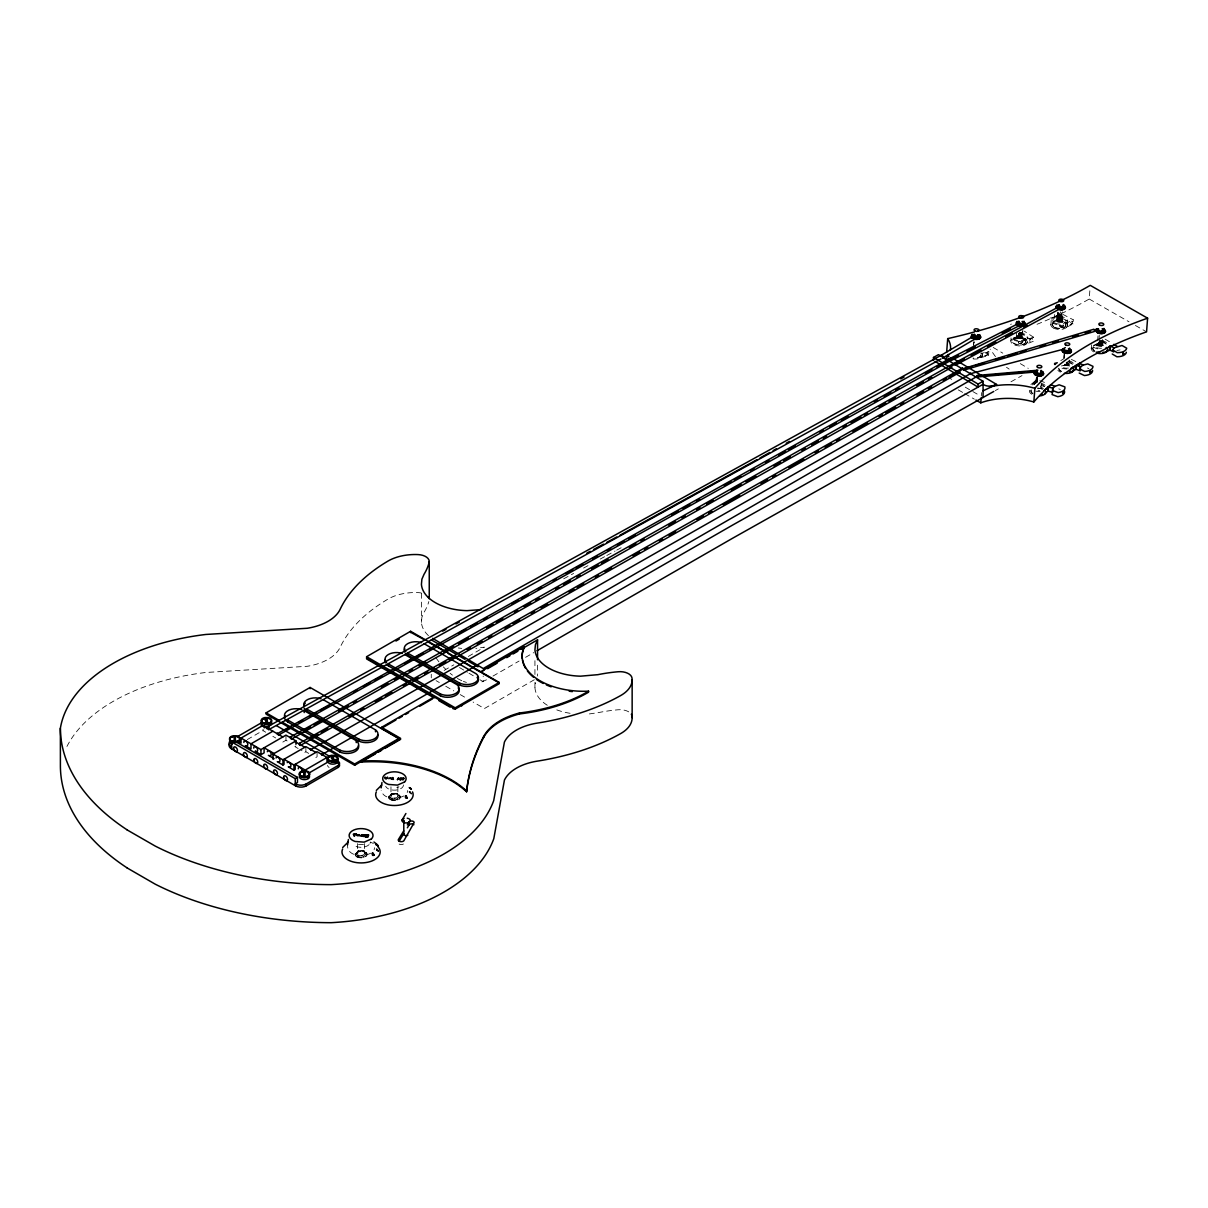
<?xml version="1.0" encoding="UTF-8"?>
<svg xmlns="http://www.w3.org/2000/svg" width="1208" height="1208" viewBox="0 0 1208 1208"><rect width="100%" height="100%" fill="white"/><g stroke="black" fill="none" stroke-linecap="round" stroke-linejoin="round"><path stroke-width="0.75" stroke-dasharray="5 3.75" d="M1033.897 383.555L1034.35 384.567L1034.833 381.517M1035.845 382.03L1035.86 381.652M1061.621 327.262C1063.931 324.499 1059.325 327.594 1062.21 327.247M1050.356 317.991L1054.342 317.296L1057.498 319.365L1057.755 315.228L1061.152 313.476L1073.278 319.788L1073.021 323.94L1065.199 327.987A8.229 4.243 3.6 0 0 1064.701 321.947A8.229 4.243 3.6 0 0 1053.074 321.66L1060.911 317.628L1061.152 313.476L1060.896 317.613M1022.829 330.192L1022.572 334.359L1018.752 335.854L1018.918 333.076L1018.737 335.839L1013.754 337.802A8.229 4.228 3.7 0 1 1025.35 338.844A8.229 4.228 3.7 0 1 1024.399 344.778L1033.217 341.336L1033.489 337.183L1024.354 331.188M1050.9 324.997L1051.187 320.467M1054.524 314.533L1054.342 317.296L1059.341 313.325L1058.087 312.63M1056.381 320.603L1056.638 316.345M1057.513 312.993L1057.332 315.756L1073.021 323.94M1057.498 319.365L1057.755 315.228L1053.346 317.508M1057.861 319.184L1058.132 315.031M1062.421 320.754L1062.693 316.496M1065.456 323.835A8.229 4.243 3.6 0 0 1063.206 317.085A8.229 4.243 3.6 0 0 1051.368 319.38A8.229 4.243 3.6 0 0 1059.748 324.937L1059.854 326.371A1.676 0.861 3.6 0 0 1061.228 327.202L1061.107 327.262A1.676 0.861 3.6 0 0 1063.04 326.809L1063.81 324.469L1073.278 319.788M1067.328 325.405L1067.615 320.875M973.421 346.726L973.708 342.574L977.423 341.532M982.24 353.536A8.229 4.228 3.8 0 1 978.812 358.217L988.567 355.499L988.854 351.347L980.715 353.612M1010.854 340.928L1011.051 337.908M1016.321 336.866L1016.607 332.608M1020.549 343.208C1017.921 344.567 1022.149 341.577 1019.824 343.797A1.676 0.861 3.7 0 1 1018.57 342.755L1018.616 342.196A1.676 0.861 3.7 0 0 1019.794 343.102A1.676 0.861 3.7 0 0 1021.696 342.83L1022.859 341.139L1033.489 337.183M1022.361 337.409A3.035 1.555 3.7 0 0 1018.042 335.658A3.035 1.555 3.7 0 0 1017.619 338.331A3.035 1.555 3.7 0 0 1022.361 337.409L1022.738 331.581M1019.446 343.45L1019.809 343.736A1.676 0.861 3.7 0 0 1021.666 343.389L1022.859 341.139L1018.676 341.336A8.229 4.228 3.7 0 1 1011.911 338.587M1025.728 342.272A6.704 3.443 3.7 0 0 1016.185 338.406A6.704 3.443 3.7 0 0 1015.249 344.325A6.704 3.443 3.7 0 0 1025.728 342.272L1025.743 341.879A6.704 3.443 3.7 0 0 1016.215 338.029A6.704 3.443 3.7 0 0 1015.264 343.948A6.704 3.443 3.7 0 0 1025.743 341.879M1027.253 342.408A8.229 4.228 3.7 0 0 1015.535 337.666A8.229 4.228 3.7 0 0 1014.373 344.929A8.229 4.228 3.7 0 0 1027.253 342.408L1027.54 337.878M1035.784 383.525L1036.268 376.896M1036.041 382.558L1036.509 377.228M1036.781 377.349L1036.419 382.317L1036.645 379.493L1030.046 385.443M1036.555 382.468L1036.902 377.515M1036.932 382.136L1037.294 377.168M1037.068 382.709L1037.415 377.742M1063.886 357.523L1064.127 354.216M1063.931 358.534L1064.293 354.548M1064.263 358.263L1064.61 354.85M1064.339 365.043L1066.151 365.405L1066.392 362.098M1066.151 365.405L1067.026 362.038M1066.785 365.36L1067.585 361.902M1067.343 365.224L1068.038 361.69M1018.57 342.755L1018.676 341.336L1022.829 341.698M1097.604 340.807L1098.057 335.522M1098.601 345.292C1094.856 340.188 1107.872 345.971 1098.601 345.292L1098.842 341.985M1098.963 340.339L1099.325 335.371M1099.189 345.458L1099.567 340.49M1099.839 345.533L1100.201 340.565M1100.473 345.533L1100.835 340.565M1101.077 345.428L1101.439 340.46M1101.575 345.246L1101.832 341.94M1101.968 345.005L1102.587 339.086M1102.225 344.718L1102.662 339.418M981.289 396.028L981.56 392.615M1037.008 324.303A484.967 252.94 4.4 0 0 1089.208 299.025L1089.994 288.772M973.754 344.235L974.025 340.943M1017.68 337.545C1015.747 335.356 1020.805 334.827 1021.802 336.383C1022.421 339.659 1014.478 338.044 1017.951 334.238M1018.163 337.802L1018.435 334.495M1018.737 337.983L1019.144 333.046M1019.371 338.089L1019.779 333.151M1020.005 338.119L1020.413 333.182M1020.624 338.044L1021.168 331.46M1020.971 335.824L1021.243 332.532M1021.168 337.893L1021.575 332.955M1021.455 336.081L1021.726 332.789M1021.59 337.666L1022.21 331.445M1021.893 337.394L1022.406 331.777M1057.166 320.241L1059.522 319.033L1062.089 320.437L1059.733 321.645L1057.272 320.588L1057.846 312.011M1057.272 320.588L1057.951 312.344M1057.544 320.905L1058.223 312.676L1057.815 319.35M1057.951 321.192L1058.646 312.963M1058.314 319.169L1058.857 312.57M1058.48 321.419L1059.174 313.189M1058.888 319.048L1059.446 312.464M1059.084 321.57L1059.778 313.34M1059.522 319.033L1060.08 312.449M1059.733 321.645L1060.549 311.755M1060.171 319.108L1060.715 312.51M1060.367 321.615L1061.319 312.661M1060.956 321.509L1061.636 313.28M1061.303 319.486L1061.847 312.887M1061.439 321.328L1062.134 313.083M1061.817 321.071L1062.662 311.86M1062.043 320.769L1062.783 312.192M1091.232 348.674L1091.564 344.763M1102.859 344.899L1103.221 340.701M1041.009 387.27L1041.387 383.072M1068.869 364.982L1069.246 360.784M428.447 635.635A47.489 27.422 0 0 1 421.426 622.331L421.894 617.258L424.038 612.32A111.166 64.175 0 0 0 428.84 601.569M547.299 705.276A47.489 27.422 0 0 1 534.963 687.88L535.431 682.792M1020.171 343.178L1020.986 343.616L1019.507 343.329M1063.78 325.027C1053.557 327.006 1066.211 321.826 1063.07 326.251A1.676 0.861 3.6 0 1 1061.258 326.643L1060.835 326.96M374.118 849.707L374.586 847.684M407.217 792.539L407.67 790.545M1020.986 343.616L1020.096 343.298M1034.078 383.163L1034.38 382.272M1035.664 382.423L1035.483 383.374M1035.543 382.876L1035.15 383.736M388.87 797.174L391.649 793.384L397.206 793.399L399.969 797.189M388.87 796.163L391.634 798.926L397.175 798.941L399.969 796.178M355.424 854.418L358.263 850.568L363.91 850.583L366.734 854.434M355.424 853.392L358.232 856.23L363.895 856.23L366.734 853.407M1067.796 365.012L1068.129 363.759L1066.181 362.868M1060.805 360.603L1063.644 358.836M444.136 670.425L453.8 664.838M468.281 656.472L484.378 647.156L475.831 648.394M247.278 739.583L262.891 730.568L265.745 732.214M282.823 742.074L285.964 740.262L288.803 741.908M295.93 746.015L294.873 746.62L302 750.727M304.839 752.373L305.896 751.769L308.735 753.414M315.847 757.522L317.07 756.812L317.07 751.708M534.344 679.726L484.408 708.552L473.128 702.044M486.462 679.817L479.38 683.033M492.985 676.072L519.062 661.063M525.586 657.318L533.74 652.622M995.286 390.607L998.337 388.901M1010.96 381.803L1021.998 375.597M563.683 578.813L573.634 573.438M583.585 568.062L588.553 565.374M600.165 559.093L605.133 556.405M606.793 555.514L615.083 551.029M616.744 550.123L621.712 547.435M403.789 795.966C396.783 799.575 383.706 799.56 381.154 790.545M370.63 853.195C363.155 857.469 346.696 856.381 347.572 844.981M1018.737 335.839L1022.557 334.344M1116.887 350.456L1120.088 349.882M589.368 713.928L597.9 712.705A111.166 64.175 0 0 1 618.254 709.76A12.02 6.946 0 0 1 629.791 712.584M1057.589 362.551L1054.977 362.883A1.676 0.891 5 0 0 1054.282 363.759A1.676 0.891 5 0 0 1055.626 364.529M1057.544 363.095L1054.931 363.427A1.676 0.891 5 0 0 1054.237 364.303A1.676 0.891 5 0 0 1055.565 365.073L1055.475 364.378M1056.305 363.865L1055.309 364.393M1058.767 388.901L1060.322 389.444M1039.816 380.671L1047.729 383.6M1041.024 385.352L1044.18 386.53M1087.411 368.002L1088.831 368.636M1071.36 359.41L1076.222 361.721M1069.367 362.717L1072.613 364.272M1072.024 321.328L1072.115 321.373A1.842 1.027 -62.5 0 1 1071.39 324.303A1.842 1.027 -62.5 0 1 1069.986 323.155A1.842 1.027 -62.5 0 1 1072.115 321.373M1089.208 299.025L1129.027 321.811M1135.399 325.465L1146.558 331.853M947.419 376.881L953.897 380.626M965.252 387.179L979.839 395.605M958.291 389.882L963.108 392.66M964.724 393.597L974.343 399.153M436.103 680.663L439.319 682.52M445.752 686.25L453.815 690.9M460.248 694.615L466.696 698.33M272.857 736.321L275.711 737.967M1105.109 339.146L1110.922 342.604M1106.196 344.099L1101.832 341.502L1093.663 345.352A8.229 4.364 5 0 1 1105.29 346.077M993.233 347.451L1002.791 353.159M1020.307 363.623L1028.265 368.38M459.493 667.541L467.39 672.252M468.976 673.203L478.459 678.866M480.044 679.802L483.2 681.689L483.2 676.057M1019.431 332.306L1033.217 341.336M1006.475 367.277L1009.163 369.119M984.792 352.253L988.567 355.499M443.306 666.891L445.556 669.096M995.483 356.617L990.122 349.203M435.892 657.801L438.972 661.909M537.56 665.185L537.56 676.057M534.933 660.716L534.933 675.197M534.933 682.444L534.933 687.88M431.271 674.26L431.271 677.884M421.411 593.355L421.411 622.331M397.855 786.816L397.855 796.163A3.443 1.993 0 0 1 392.691 797.884A3.443 1.993 0 0 1 392.691 794.441A3.443 1.993 0 0 1 397.855 796.163M397.206 793.399L397.206 794.411M397.175 798.941L397.175 799.953M391.649 793.384L391.649 794.396M391.634 798.926L391.634 799.938M390.969 786.816L390.969 796.163M364.589 843.592L364.589 853.407A3.503 2.023 0 0 1 359.32 855.158A3.503 2.023 0 0 1 359.32 851.64A3.503 2.023 0 0 1 364.589 853.407M363.91 850.583L363.91 851.61M363.895 856.23L363.895 857.257M358.263 850.568L358.263 851.595M358.232 856.23L358.232 857.257M357.568 843.592L357.568 853.407M305.896 746.65L305.896 751.769M285.964 735.144L285.964 740.262M461.743 648.364A47.489 27.422 0 0 1 458.285 647.986M421.335 593.022A12.02 6.946 0 0 0 418.149 592.63A38.097 22.001 0 0 0 387.949 599.123A191.211 110.396 0 0 0 340.158 647.307A46.886 27.074 0 0 1 307.255 666.288L205.904 672.479A183.465 105.927 0 0 0 65.745 748.93M570.101 713.294A47.489 27.422 0 0 1 555.665 709.458M403.427 844.015A3.005 1.736 0 0 1 399.153 844.075M263.857 730.07A5.089 2.945 0 0 1 262.8 729.602M329.12 767.442A5.089 2.945 0 0 1 327.625 765.359M1100.669 341.109A1.842 1.057 -59.2 0 1 1099.371 342.106A3.035 1.601 5 0 0 1102.602 341.653A3.035 1.601 5 0 0 1102.813 339.871M1094.75 351.045A6.704 3.549 5 0 1 1094.75 346.001A6.704 3.549 5 0 1 1104.203 346.59M1093.633 351.921A8.229 4.364 5 0 1 1092.923 346.122A8.229 4.364 5 0 1 1103.553 345.654M1094.72 351.422A6.704 3.549 5 0 1 1094.72 346.379A6.704 3.549 5 0 1 1104.172 346.968M1097.71 348.81A8.229 4.364 5 0 1 1091.896 345.352M1101.953 340.626A8.229 4.364 5 0 1 1107.766 344.084M1101.56 348.266A6.704 3.549 5 0 1 1093.376 345.231M1101.56 341.381A6.704 3.549 5 0 1 1106.286 346.047M1020.02 332.94A8.229 4.228 3.7 0 1 1027.178 336.202A8.229 4.228 3.7 0 1 1024.671 340.626M1019.884 333.725A6.704 3.443 3.7 0 1 1024.852 339.357A6.704 3.443 3.7 0 1 1013.285 338.316M1022.361 332.336A3.035 1.555 3.7 0 1 1021.575 334.163A3.035 1.555 3.7 0 1 1017.891 334.087M1010.567 324.454A10.51 5.406 3.7 0 1 1011.428 324.061M981.092 354.608A6.704 3.443 3.8 0 1 974.675 357.885M981.319 352.887A8.229 4.228 3.8 0 1 981.107 357.568A8.229 4.228 3.8 0 1 972.576 358.851M981.062 354.986A6.704 3.443 3.8 0 1 972.908 358.096M1061.258 326.643A1.676 0.861 3.6 0 1 1059.884 325.813M1064.49 364.272A8.229 4.364 5 0 1 1070.56 365.541M1060.428 372.185A8.229 4.364 5 0 1 1057.861 370.222M1064.459 364.65A8.229 4.364 5 0 1 1068.672 365.224M1061.409 371.218A6.704 3.549 5 0 1 1058.872 368.697M1064.686 365.088A6.704 3.549 5 0 1 1069.624 366.13M1061.364 371.596A6.704 3.549 5 0 1 1058.857 368.138M1061.439 365.964A6.704 3.549 5 0 1 1069.578 366.507M1066.286 363.004A3.035 1.601 5 0 1 1068.476 365.556A3.035 1.601 5 0 1 1063.463 365.39M1066.89 368.984A8.229 4.364 5 0 1 1059.325 366.794M1069.065 360.754A8.229 4.364 5 0 1 1073.489 363.412M1068.385 368.032A6.704 3.549 5 0 1 1061.772 367.126M1068.476 361.464A6.704 3.549 5 0 1 1072.07 363.623M1069.05 359.954A3.035 1.601 5 0 1 1069.035 361.177M1032.885 393.385A6.704 3.533 5.1 0 1 1031.164 389.852M1040.964 388.327A6.704 3.533 5.1 0 1 1042.338 388.976M1032.855 393.763A6.704 3.533 5.1 0 1 1031.119 390.229M1037.581 388.01A6.704 3.533 5.1 0 1 1042.308 389.354M1031.783 394.261A8.229 4.349 5.1 0 1 1029.654 389.912M1040.118 391.422A8.229 4.349 5.1 0 1 1035.86 391.15M1030.877 384.446A8.229 4.349 5.1 0 1 1035.86 382.725M1042.096 383.57A8.229 4.349 5.1 0 1 1045.101 385.352M1040.601 386.439A3.035 1.601 5.1 0 1 1040.39 388.206A3.035 1.601 5.1 0 1 1037.204 388.583M1041.719 387.662A8.229 4.349 5.1 0 1 1043.425 388.463M1039.71 390.622A6.704 3.533 5.1 0 1 1037.989 390.622M1032.191 384.929A6.704 3.533 5.1 0 1 1034.637 383.782M1041.326 384.219A6.704 3.533 5.1 0 1 1044.437 386.575M1035.739 383.51A3.035 1.601 5.1 0 1 1037.581 381.275M466.439 682.429A53.409 30.306 60.8 0 1 463.374 681.372M461.818 680.723A53.409 30.306 60.8 0 1 457.122 678.262M452.441 675.121A53.409 30.306 60.8 0 1 450.116 673.294M403.502 784.943A9.09 5.255 0 0 1 395.605 790.138A9.09 5.255 0 0 1 385.639 786.302M398.957 786.831A9.09 5.255 0 0 1 396.768 787.344M370.343 841.961A9.256 5.345 0 0 1 370.026 843.35M369.104 844.634A9.256 5.345 0 0 1 353.053 844.634M363.472 844.422A9.256 5.345 0 0 1 356.451 843.894M370.63 842.354A19.102 11.023 0 0 1 373.363 843.456M391.649 794.169L388.87 796.933L391.634 799.711L397.175 799.726L399.969 796.948L397.206 794.169L391.649 794.169M358.263 851.368L355.424 854.192L358.232 857.016L363.895 857.031L366.734 854.207L363.91 851.368L358.263 851.368M1032.16 338.678L1032.07 338.618A1.842 1.178 -56.8 0 0 1029.76 340.294A1.842 1.178 -56.8 0 0 1031.345 341.562A1.842 1.178 -56.8 0 0 1032.16 338.678M1097.695 345.73A3.035 1.601 5 0 0 1102.753 345.322A3.035 1.601 5 0 0 1099.053 343.117A3.035 1.601 5 0 0 1097.695 345.73M986 355.68A1.842 1.299 -49.3 0 0 987.51 352.932A1.842 1.299 -49.3 0 0 984.822 353.687A1.842 1.299 -49.3 0 0 986 355.68M986.075 355.741A1.842 1.299 -49.3 0 0 987.585 352.993A1.842 1.299 -49.3 0 0 984.898 353.748A1.842 1.299 -49.3 0 0 986.075 355.741M1054.599 327.157A6.704 3.458 3.6 0 0 1065.667 325.873A6.704 3.458 3.6 0 0 1057.136 321.419A6.704 3.458 3.6 0 0 1054.599 327.157M1053.542 328.078A8.229 4.243 3.6 0 0 1067.132 326.507A8.229 4.243 3.6 0 0 1056.653 321.026A8.229 4.243 3.6 0 0 1053.542 328.078M1054.584 327.534A6.704 3.458 3.6 0 0 1065.652 326.266A6.704 3.458 3.6 0 0 1057.106 321.811A6.704 3.458 3.6 0 0 1054.584 327.534M1057.347 321.736A3.035 1.57 3.6 0 0 1062.361 321.147A3.035 1.57 3.6 0 0 1058.495 319.138A3.035 1.57 3.6 0 0 1057.347 321.736M1054.871 323.004A6.704 3.458 3.6 0 0 1065.939 321.736A6.704 3.458 3.6 0 0 1057.393 317.281A6.704 3.458 3.6 0 0 1054.871 323.004M1057.619 317.478A3.035 1.57 3.6 0 0 1062.632 316.904A3.035 1.57 3.6 0 0 1058.767 314.88A3.035 1.57 3.6 0 0 1057.619 317.478M390.395 799.409A5.859 3.382 0 0 0 400.12 797.733A5.859 3.382 0 0 0 392.736 793.701A5.859 3.382 0 0 0 390.395 799.409M390.395 799.636A5.859 3.382 0 0 0 400.12 797.96A5.859 3.382 0 0 0 392.736 793.928A5.859 3.382 0 0 0 390.395 799.636M356.979 856.699A5.965 3.443 0 0 0 366.885 854.992A5.965 3.443 0 0 0 359.365 850.9A5.965 3.443 0 0 0 356.979 856.699M356.979 856.94A5.965 3.443 0 0 0 366.885 855.234A5.965 3.443 0 0 0 359.365 851.127A5.965 3.443 0 0 0 356.979 856.94"/><path stroke-width="1.5" d="M234.276 735.702L234.126 742.437L233.401 741.561A5.194 3.005 0 0 1 229.55 738.662A5.194 3.005 0 0 1 233.401 735.763L235.349 736.533L236.088 735.763A5.194 3.005 0 0 1 239.894 738.269A5.194 3.005 0 0 1 237.342 741.259L236.209 741.742M265.836 724.181L265.096 723.305A5.194 3.005 0 0 1 261.245 720.421A5.194 3.005 0 0 1 265.096 717.522L267.059 718.277L267.783 717.522A5.194 3.005 0 0 1 271.589 720.028A5.194 3.005 0 0 1 269.037 723.018L265.836 724.181L265.987 717.446M303.857 777.499L304.008 771.58L305.805 770.825A5.194 3.005 0 0 1 309.61 773.331A5.194 3.005 0 0 1 307.058 776.321L303.857 777.499L304.008 770.764L303.117 770.825A5.194 3.005 0 0 0 299.267 773.724A5.194 3.005 0 0 0 303.117 776.623L303.857 776.684M304.008 771.58L304.008 770.764M332.14 762.021L331.415 761.146A5.194 3.005 0 0 1 327.564 758.246A5.194 3.005 0 0 1 331.415 755.347L333.378 756.117L334.103 755.347A5.194 3.005 0 0 1 337.908 757.854A5.194 3.005 0 0 1 335.356 760.844L332.14 762.021L332.291 755.287M1122.957 353.763C1124.814 352.872 1121.975 354.125 1122.972 353.476L1123.274 352.721M1064.852 351.543L1064.535 350.26M1063.689 392.404C1061.847 395.016 1064.369 391.12 1063.433 392.54M1062.678 393.038L1063.176 391.905L1063.463 392.766M390.456 778.692L390.38 777.741M1040.722 371.369C1043.274 374.601 1034.063 373.921 1036.857 370.161L1034.637 373.332L1036.766 375.356L1041.009 375.582L1043.123 373.77L1043.229 372.411L1041.1 370.388L1040.994 371.747M1036.419 373.257L1036.6 371.732M1036.766 375.356L1036.841 372.713M1037.234 373L1037.144 374.193L1034.727 371.973M1037.657 374.435L1037.747 373.242M1040.722 373.181L1040.647 374.374L1041.281 373.831M1041.009 375.582L1043.229 372.411M1065.305 347.557L1062.693 349.157L1064.203 352.645L1068.4 353.174L1071.013 351.573L1069.503 348.07M1064.203 352.645L1062.693 349.157M1064.369 350.909C1062.391 348.78 1071.753 352.887 1068.416 348.75M1064.535 351.241L1064.61 350.048M1067.842 350.924L1067.117 352.162L1066.573 350.939M1067.117 352.162L1067.208 350.969M1068.31 351.981L1068.4 350.788M1068.4 353.174L1068.506 351.815L1071.103 350.199M1097.8 332.577L1096.789 329.029L1097.8 332.577L1101.907 333.363L1104.897 331.974L1103.901 328.41L1103.795 329.784M1102.134 328.772L1103.282 330.282L1100.896 331.098L1100.805 332.291C1096.698 331.702 1101.047 325.918 1094.161 330.343M1099.582 332.049L1099.159 330.63M1100.171 332.215L1099.658 330.856M1101.907 333.363L1102.134 330.992M1102.043 332.185L1102.647 330.811M946.649 352.283L947.706 338.618A484.967 252.94 4.4 0 0 974.418 331.958M977.68 331.067A484.967 252.94 4.4 0 0 1090.265 285.36L1147.6 318.187L1146.558 331.853A366.311 191.045 4.4 0 0 1033.837 401.962A51.159 26.682 4.4 0 0 980.775 402.853L981.168 397.734M1033.837 401.962L1034.879 388.296A366.311 191.045 4.4 0 1 1147.6 318.187M1090.884 371.988L1090.447 371.052L1090.567 371.822M972.198 335.703L972.304 334.344L972.38 337.953L972.485 336.594L976.245 337.863L979.824 336.866L979.718 338.225L976.14 339.206L976.245 337.863M974.161 335.809L974.252 334.616L974.403 336.473M974.297 337.651L976.713 338.089L978.48 336.035L977.74 334.752M976.713 338.089L977.393 336.79M977.287 337.968L977.891 336.594M979.537 335.975L979.658 334.631L979.718 338.225M1017.514 323.699L1017.408 325.058L1016.759 321.449L1017.514 323.699L1021.515 324.695L1024.746 323.442L1023.991 321.192L1024.641 324.801L1021.394 326.054L1018.374 325.299M1019.159 321.358L1018.782 324.363L1022.98 324.212M1019.25 324.62L1018.873 323.17M1019.824 324.816L1019.356 323.427M1021.394 326.054L1021.515 324.695M1021.711 324.877L1023.221 322.702L1022.632 321.721M1022.255 324.726L1022.345 323.533M1022.693 324.499L1022.783 323.306M1024.641 324.801L1024.746 323.442M1058.253 307.058L1058.631 305.231M1058.374 307.406L1058.359 305.881M1058.631 307.723L1058.465 306.213M1059.054 308.01L1058.736 306.545M1057.951 307.436L1056.683 305.231L1057.831 308.795L1061.983 309.535L1062.089 308.176L1064.958 306.711L1063.689 304.507M1062.496 305.111C1064.535 305.518 1061.334 308.886 1063.131 307.587M1061.983 309.535L1064.852 308.07L1064.958 306.711M1107.691 349.323A8.229 4.364 5 0 1 1105.29 352.268L1109.91 350.094L1110.288 346.001L1114.123 347.829L1122.051 345.488L1126.717 348.221A10.51 5.572 5 0 1 1117.249 352.676L1112.598 349.897M1110.665 345.82L1109.925 350.109L1110.288 346.001M1045.826 391.709A8.229 4.349 5.1 0 1 1044.724 393.823L1048 391.014L1048.393 386.922L1050.9 384.778L1055.067 386.334L1059.144 384.808L1064.837 386.877A10.51 5.542 5.1 0 1 1058.148 392.6L1052.44 390.486L1052.863 388.221L1055.067 386.334M1048.65 386.696L1048.015 391.03L1052.5 392.313L1052.077 394.578L1057.785 396.692A10.51 5.542 5.1 0 0 1064.459 390.984M1052.5 392.313L1052.863 388.221L1048.393 386.922L1045.101 389.716A8.229 4.349 5.1 0 1 1043.787 390.531M1073.655 368.651A8.229 4.364 5 0 1 1071.994 371.777L1076.011 369.271L1076.388 365.193L1079.469 363.276L1083.274 365.088L1087.774 363.895L1092.968 366.341A10.51 5.557 5 0 1 1084.754 371.43L1079.559 368.953L1080.571 366.779L1083.274 365.088M1076.721 364.982L1076.026 369.286L1076.388 365.193L1080.571 366.779L1080.209 370.871L1076.026 369.286M1048 391.014L1048.393 386.922M1090.326 372.245L1090.401 371.082M291.732 738.737L290.539 736.956L290.524 738.616M347.572 844.981L348.387 839.485M381.154 787.888L381.954 782.512M397.432 779.613C398.172 778.194 400.724 779.039 400.316 779.84M401.962 778.345L404.212 778.314M376.685 845.072L376.186 844.377L378.376 846.37M409.723 787.994L409.21 787.586M378.406 850.915L377.077 850.145M409.482 791.738L411.415 793.716M405.903 813.513L402.128 819.93M365.858 835.136L368.606 835.136M356.481 834.154C355.046 833.369 354.669 837.552 354.004 835.664M392.781 779.054C395.529 780.141 388.931 778.631 392.796 777.605M364.333 834.985C366.688 837.023 361.856 836.268 361.826 836.102M392.389 779.069L392.796 777.559M361.343 835.317L362.551 834.668L363.895 836.419L364.333 834.939M361.826 836.057L361.101 836.042M354.412 834.32L354.004 835.71M365.858 835.09L365.45 836.449M354.412 834.366L353.249 834.29L356.481 834.2M365.239 836.993L367.942 837.25L366.175 836.782L368.093 835.936L367.217 835.891M361.101 836.087L361.343 835.272M391.875 778.405L391.619 779.251L392.736 779.326M456.171 658.103L480.21 671.995L524.212 646.582L522.445 652.124A61.623 35.576 0 0 0 588.583 691.172L588.583 692.169A135.024 77.961 0 0 1 519.485 713.943A65.64 37.901 0 0 0 483.653 737.469A412.26 238.021 0 0 0 466.62 791.799A111.362 64.296 0 0 0 361.177 762.067M368.606 835.09L367.021 835.287M388.78 778.707L390.38 777.786M397.432 779.658L398.489 777.952M521.025 649.375L537.56 639.832L535.431 644.77L534.933 649.844A47.489 27.422 0 0 0 580.565 676.178L597.9 674.668A111.166 64.175 0 0 1 618.254 671.739A12.02 6.946 0 0 1 632.01 678.066A38.097 22.001 0 0 1 620.761 695.506A191.211 110.396 0 0 1 537.303 723.094A46.886 27.074 0 0 0 504.416 742.09L493.695 800.617A183.465 105.927 0 0 1 331.128 884.634A268.221 154.85 0 0 1 155.228 846.083L127.082 829.896M300.263 745.457L299.644 743.328L299.282 744.717M403.714 830.862L398.262 839.771A3.005 1.736 0 0 0 400.316 841.599A3.005 1.736 0 0 0 403.834 840.813L413.921 822.995A2.537 1.465 0 0 0 412.441 821.093A2.537 1.465 0 0 0 409.165 821.953L407.353 824.928M399.169 841.161L403.714 833.731M407.353 827.797L409.165 824.822L409.165 821.953M1022.934 323.774L1022.33 321.856M235.349 735.717L235.394 742.437L235.394 741.621L238.897 741.319M267.889 723.532L270.592 723.064M335.552 760.345L336.7 763.003M376.307 790.41L381.743 785.004M342.634 847.533L348.176 842.021M1112.553 349.958L1114.123 347.829M398.489 777.907L398.942 778.133A23.933 13.817 0 0 1 399.304 779.326L401.313 778.133M399.591 779.643L400.648 778.45M387.239 777.393C389.535 776.638 384.778 780.896 384.974 777.71M387.239 777.348C386.062 780.791 384.959 775.294 384.974 777.756M1019.96 322.717L947.903 359.576L277.055 733.86M290.237 737.122L954.094 363.291L1059.793 306.228L1061.092 306.832L1060.926 308.267L956.887 364.438M300.445 745.396L960.103 372.139M1093.919 329.21L962.112 368.984M963.38 370.282L962.55 368.093M977.755 376.911L977.181 375.446L977.65 376.941L1036.207 371.928M955.241 365.329L954.954 363.457L953.807 364.121M261.94 719.802L263.842 718.715A5.194 3.005 0 0 0 261.94 722.807A5.194 3.005 0 0 0 269.037 723.909A5.194 3.005 0 0 0 270.939 719.802M328.259 757.643L329.089 757.023A5.194 3.005 0 0 0 330.554 761.87A5.194 3.005 0 0 0 337.938 759.409A5.194 3.005 0 0 0 331.415 756.253M1059.793 306.228L1059.491 307.391M238.414 741.682L239.244 741.063M270.109 723.426L270.939 722.807M308.146 776.744L308.961 776.125M336.428 761.266L337.258 760.647M359.591 834.894L359.803 835.362A1.752 1.012 0 0 1 359.622 835.815L357.206 835.528A1.676 0.966 0 0 1 357.462 834.939L359.214 834.758M1072.357 367.67L1076.388 365.193M974.705 335.522L941.092 355.303L267.119 726.959M942.648 358.021L976.275 338.225M266.107 712.856L310.109 687.458L398.67 738.586L398.67 739.87L354.669 765.268L266.107 714.139L266.107 712.856L278.988 720.3M384.854 748.447L400.648 739.326L381.547 728.303L381.547 727.337L434.155 696.971L434.155 697.922L366.613 658.934L366.613 656.699L410.629 631.286L499.191 682.429L499.191 683.713L455.19 709.111L366.613 657.982M395.952 641.04L399.214 639.153M237.78 736.442L261.139 722.958M231.604 741.908L233.823 740.625L297.47 777.378L297.47 782.497L295.265 783.765L295.265 778.662L231.604 741.908L231.604 748.93L295.522 785.834A7.52 4.349 0 0 0 306.183 785.88L338.059 767.442A5.285 3.05 0 0 0 338.859 763.773M241.026 743.192L241.026 738.073L262.891 725.449L282.823 736.956M238.701 741.304L237.916 741.757A5.194 3.005 0 0 1 233.959 742.059L233.733 741.999M270.396 723.048L269.611 723.501A5.194 3.005 0 0 1 265.669 723.803L263.344 723.033M272.857 731.202L250.992 743.826L250.992 748.945L245.299 745.653M241.026 738.073L260.958 749.579L285.964 735.144L295.93 740.897L295.93 744.309M255.266 751.406L260.958 754.698L264.099 752.886L264.099 747.767L274.065 753.52M268.372 755.347L274.065 758.639L273.008 759.243L273.008 754.124L295.93 740.897M273.008 754.124L282.974 759.877L305.896 746.65L315.847 752.403M277.281 761.704L282.974 764.996L284.031 764.392L284.031 759.273L293.982 765.026L317.07 751.708L327.036 757.461L327.036 762.565L308.297 773.392M288.289 766.854L293.982 770.145L295.205 769.436L295.205 764.332L305.171 770.085L327.036 757.461M322.053 754.577L977.468 376.171L981.198 375.854M381.547 728.303L395.892 720.013M399.078 718.171L402.264 716.344M405.45 714.502L408.651 712.66M419.81 706.212L432.555 698.843M295.265 778.662L297.47 777.378M481.614 672.146L484.408 669.564M487.594 668.688L497.152 663.177M506.696 657.65L509.882 655.823M513.068 653.981L517.839 651.218M308.433 776.366L307.632 776.82A5.194 3.005 0 0 1 303.691 777.121M295.265 783.765L295.522 783.916A7.52 4.349 0 0 0 306.183 783.962L338.059 765.525A5.285 3.05 0 0 0 338.013 761.221L338.029 763.124M282.204 722.158L354.669 764L398.67 738.586M375.386 753.913L361.177 762.112L361.177 761.146L400.648 738.375L381.547 727.337M378.542 752.086L381.698 750.259M366.613 656.699L455.19 707.843L499.191 682.429M537.001 650.75L732.637 538.224L993.761 391.468M1090.341 371.943L1090.28 371.158M310.879 749.534L970.401 373.71L1062.965 349.339M1123.183 354.473L1123.893 353.4M299.448 743.313L962.383 368.153M311.347 737.877L317.915 734.162M321.192 732.305L327.761 728.59M349.097 716.525L354.019 713.732M360.588 710.017L363.865 708.16M375.356 701.667L381.909 697.952M385.201 696.095L391.769 692.38M403.245 685.872L406.537 684.015M413.091 680.3L418.028 677.522M424.582 673.807L427.874 671.95M439.35 665.442L445.918 661.727M449.21 659.87L455.763 656.155M467.254 649.662L470.531 647.805M477.1 644.091L482.022 641.297M488.591 637.582L491.867 635.725M505.004 628.311L509.927 625.518M513.204 623.66L519.772 619.946M531.263 613.453L534.54 611.595M541.109 607.881L547.677 604.166M569.013 592.086L573.936 589.308M577.213 587.45L583.781 583.736M595.272 577.228L598.549 575.37M605.117 571.656L611.671 567.941M633.007 555.876L639.576 552.162M644.498 549.368L647.79 547.511M659.266 541.018L662.558 539.161M669.111 535.446L675.68 531.731M697.016 519.651L703.584 515.937M708.507 513.158L711.784 511.301M723.275 504.793L739.689 495.506M761.025 483.442L767.593 479.727M772.516 476.934L775.793 475.076M788.915 467.647L803.697 459.297M815.173 452.789L818.465 450.931M825.034 447.217L831.587 443.502M836.51 440.724L839.802 438.866M852.923 431.437L867.691 423.072M879.182 416.579L882.474 414.721M885.751 412.864L895.596 407.292M900.519 404.499L903.795 402.641M916.932 395.212L923.501 391.498M928.423 388.719L931.7 386.862M943.191 380.354L946.468 378.497M949.76 376.639L961.236 370.146M304.084 730.629L310.652 726.929M313.944 725.072L320.513 721.372M338.587 711.195L348.448 705.653M353.37 702.875L356.662 701.018M381.305 687.141L387.874 683.441M394.442 679.742L397.734 677.899M409.225 671.421L412.517 669.564M419.085 665.865L425.654 662.165M443.729 651.988L453.589 646.446M458.511 643.668L468.372 638.126M486.446 627.949L493.015 624.249M496.307 622.392L502.875 618.692M514.381 612.214L517.658 610.372M524.227 606.673L530.81 602.973M535.733 600.195L539.025 598.337M555.454 589.096L558.73 587.239M563.668 584.461L570.236 580.761M576.805 577.062L580.097 575.219M591.588 568.741L598.156 565.042M601.448 563.185L608.017 559.485M629.383 547.466L635.952 543.766M640.874 540.988L644.166 539.145M668.809 525.269L675.378 521.569M681.946 517.87L685.238 516.012M696.729 509.534L700.021 507.692M706.589 503.993L713.158 500.293M731.233 490.116L741.093 484.559M746.015 481.781L755.876 476.239M773.95 466.061L780.519 462.362M783.811 460.505L790.379 456.805M801.87 450.342L805.162 448.485M811.731 444.786L818.299 441.086M823.237 438.308L826.514 436.466M842.942 427.209L846.234 425.367M851.157 422.589L861.017 417.032M864.309 415.19L867.586 413.332M879.092 406.854L885.66 403.155M888.952 401.313L895.521 397.613M916.872 385.579L923.456 381.879M928.378 379.116L931.67 377.258M949.73 367.081L954.667 364.303M291.521 739.039L951.949 367.187M933.482 360.482L933.482 357.447L938.48 354.639L983.07 381.275L983.07 397.477M756.752 459.795L620.051 535.174M760.028 457.953L769.843 452.441M773.12 450.599L776.397 448.757M786.212 443.245L789.488 441.403M900.76 378.874L904.037 377.032M933.482 357.447L978.087 384.084L983.07 381.275M1090.19 372.049L1090.356 372.789M284.439 730.417L287.731 728.575M299.267 722.158L302.559 720.315M309.157 716.646L315.741 712.977M320.679 710.229L328.923 705.638M353.642 691.867L356.934 690.04M363.533 686.37L370.116 682.701M375.054 679.938L381.652 676.269M404.725 663.418L411.309 659.749M416.262 657.001L422.845 653.332M429.429 649.662L432.736 647.82M459.1 633.143L465.684 629.474M470.637 626.726L477.22 623.056M483.804 619.372L487.111 617.545M511.83 603.774L518.413 600.104M521.705 598.277L528.304 594.608M538.194 589.096L541.486 587.269M553.022 580.837L556.314 579.01M566.205 573.498L572.788 569.829M576.08 567.986L582.679 564.317M592.569 558.821L597.507 556.058M607.398 550.561L610.689 548.719M617.273 545.05L623.872 541.38M628.809 538.632L635.408 534.963M671.648 514.774L678.247 511.105M683.184 508.341L689.783 504.672M696.367 501.003L699.659 499.176M724.377 485.405L730.976 481.735M734.268 479.893L740.851 476.224M750.742 470.727L754.034 468.885M765.57 462.468L768.877 460.626M778.752 455.129L785.351 451.46M788.643 449.618L795.241 445.948M819.945 432.177L823.252 430.35M829.836 426.681L836.434 423.011M841.372 420.248L847.956 416.579M874.32 401.902L877.627 400.059M884.211 396.39L890.809 392.721M895.747 389.973L899.039 388.13M925.404 373.453L932.002 369.784M936.94 367.036L946.83 361.524M268.644 729.692L940.987 358.927M410.901 632.418L424.114 639.606M442.656 631.12L445.979 629.323M455.929 623.947L459.236 622.15M586.892 553.113L590.214 551.316M593.536 549.519L603.471 544.144M606.793 542.347L616.744 536.971M956.313 363.427L964.543 358.972M971.126 355.424L980.987 350.094M987.57 346.545L995.8 342.106M1005.675 336.775L1012.259 333.212M1023.765 327.006L1027.057 325.224M950.152 359.757L958.533 355.469M966.913 351.181L975.294 346.892M1002.111 333.166L1010.492 328.878M950.711 360.784L1022.753 323.925M1108.974 346.62L1109.956 346.152M948.597 359.395L951.98 357.81L996.585 384.446L983.07 390.818M1105.003 330.599L1101.998 332.004L1097.891 331.219M301.864 772.018L300.792 772.501A5.194 3.005 0 0 1 303.117 771.731M1062.632 306.953L1059.144 306.832M970.613 374.45L970.447 373.046L969.994 373.936M277.266 733.06L278.414 735.098L949.307 361.313L948.325 359.531L947.676 360.724M962.882 369.21L971.881 366.553M975.475 365.495L984.46 362.823M995.256 359.637L1004.241 356.964M1007.834 355.907L1016.834 353.249M1020.428 352.177L1025.819 350.577M1040.209 346.318L1045.6 344.718M1052.802 342.589L1058.193 341.003M1072.583 336.73L1077.974 335.144M1085.177 333.015L1090.567 331.415M965.011 369.799L1094.418 331.49M480.95 609.617L467.028 610.644A47.489 27.422 0 0 1 421.426 584.294L421.894 579.221L424.038 574.283A111.166 64.175 0 0 0 429.112 562.535A12.02 6.946 0 0 0 418.149 554.593A38.097 22.001 0 0 0 387.949 561.101A191.211 110.396 0 0 0 340.158 609.27A46.886 27.074 0 0 1 307.255 628.266L205.904 634.457A183.465 105.927 0 0 0 60.37 728.318L60.4 766.34A268.221 154.85 0 0 0 127.127 867.903M1021.802 323.684L1019.93 323.623M977.423 375.431L1037.914 370.207M984.928 375.537L1009.163 373.453M1012.878 373.136L1024.067 372.185M1027.797 371.868L1037.113 371.067M976.804 336.896L975.535 336.851M402.913 778.496C405.707 780.504 398.806 780.051 403.14 778.254M1036.857 373.997L1041.1 374.208M335.19 760.798L336.911 760.904M400.875 778.058L400.633 779.809M308.629 776.382L306.892 776.276L308.418 778.465M375.899 844.181L376.956 845.298L376.156 844.664M403.563 778.224L403.366 778.48M367.021 835.332L366.477 835.86L367.987 836.283M365.903 834.924L367.292 835.03M1064.293 351.286L1068.506 351.815M331.762 761.584L331.989 761.644A5.194 3.005 0 0 0 335.93 761.342L336.715 760.889L331.037 757.612M973.648 338.195L976.155 339.04M302.438 776.82L301.366 776.336M330.539 761.266L329.648 760.859A5.194 3.005 0 0 1 328.304 759.515M232.525 741.697L231.634 741.274A5.194 3.005 0 0 1 230.29 739.93M1109.925 350.109L1113.761 351.936M1079.197 373.046L1084.391 375.537A10.51 5.557 5 0 0 1092.606 370.433M1063.115 392.675L1063.221 393.521M127.082 867.918L155.183 884.15A268.221 154.85 0 0 0 331.128 922.685A183.465 105.927 0 0 0 493.8 838.654L504.431 780.126A46.886 27.074 0 0 1 537.303 761.131A191.211 110.396 0 0 0 620.746 733.528A38.097 22.001 0 0 0 632.01 716.102A12.02 6.946 0 0 0 631.316 714.26M975.958 400.075L980.775 402.853M431.271 639.847L455.416 653.785M458.647 655.657L465.08 659.372M468.296 661.229L477.96 666.801M428.931 642.384L444.952 651.625M448.153 653.483L452.97 656.261M481.826 672.916L497.923 682.203M423.993 643.668L476.027 673.717A11.642 6.72 0 0 1 475.061 682.58A11.642 6.72 0 0 1 459.689 683.139L407.655 653.09L407.655 655.008L459.689 685.057A11.642 6.72 0 0 0 474.004 685.027A11.642 6.72 0 0 0 477.462 677.009M404.725 654.494L456.76 684.543A11.642 6.72 0 0 1 455.778 693.407A11.642 6.72 0 0 1 440.422 693.966L388.387 663.932L388.387 665.85L440.422 695.884A11.642 6.72 0 0 0 454.736 695.868A11.642 6.72 0 0 0 458.194 687.85M438.927 700.685L450.071 707.118M323.472 699.825L375.507 729.874L375.507 731.791M375.507 729.874A11.642 6.72 0 0 1 374.54 738.737A11.642 6.72 0 0 1 359.169 739.296L307.134 709.247L307.134 711.165L359.169 741.214A11.642 6.72 0 0 0 372.336 741.652A11.642 6.72 0 0 0 377.757 734.721M356.239 742.618L356.239 740.7L304.205 710.651L304.205 712.569M356.239 740.7A11.642 6.72 0 0 1 355.258 749.564A11.642 6.72 0 0 1 339.901 750.123L287.866 720.089L287.866 722.006L339.901 752.04A11.642 6.72 0 0 0 353.068 752.478A11.642 6.72 0 0 0 358.489 745.547M276.647 725.781L329.95 756.555M264.718 719.772L267.557 721.403M294.873 741.501L304.839 747.254M1113.821 344.34L1117.234 346.364M1112.236 354.004L1116.902 356.768A10.51 5.572 5 0 0 1126.354 352.313M935.083 361.434L978.087 387.119L978.087 384.084M432.63 638.337L483.2 668.537L732.637 525.057L983.07 384.31A29.747 17.41 -59.3 0 0 996.585 384.446M410.418 788.129L411.399 789.262M373.982 842.021L377.621 844.875M1034.652 373.166L1036.766 375.19M410.811 788.658L409.769 787.692M410.101 787.933L410.75 788.718M377.062 845.026L377.379 845.434M409.995 792.418L409.935 792.237M378.361 851.127L376.534 849.103M362.551 834.668L363.215 835.528M1069.412 349.444L1071.013 351.573M1062.602 350.35L1064.218 352.479M268.871 722.973L270.381 725.162M237.176 741.214L239.108 743.086A5.089 2.945 0 0 0 239.108 740.157M377.424 845.147L378.315 846.446M1063.584 305.866L1064.852 308.07M1096.698 330.222L1097.815 332.411M409.542 791.693L409.784 792.478M376.896 849.405L377.017 850.19M1090.084 372.139L1090.175 372.91M333.378 755.302L333.408 762.006M305.08 770.779L305.126 777.484M267.059 717.461L267.089 724.181M632.146 679.681L632.146 717.703M537.56 639.832L537.56 659.764M524.212 646.582L522.445 653.075A61.623 35.576 0 0 0 522.279 658.707M588.598 691.218A135.024 77.961 0 0 1 519.485 712.977L519.485 713.943M519.485 712.977A65.64 37.901 0 0 0 483.653 736.503L483.653 737.469M483.653 736.503A412.26 238.021 0 0 0 466.62 790.847L466.605 791.799M461.698 704.989L461.698 705.955M459.689 683.139L459.689 685.057M455.19 707.843L455.19 709.111M453.257 707.994L453.257 708.96M440.422 693.966L440.422 695.884M429.248 561.599L429.248 597.809M410.629 631.286L410.629 632.569M403.789 820.549L403.789 834.29M359.169 739.296L359.169 741.214M354.669 764L354.669 765.268M339.901 750.123L339.901 752.04M338.059 765.525L338.059 767.442M310.109 687.458L310.109 688.726M306.168 783.947L306.168 785.864M295.522 783.916L295.522 785.834M293.982 765.026L293.982 770.145M282.974 759.877L282.974 764.996M260.958 749.579L260.958 754.698M428.296 596.858A12.02 6.946 0 0 1 429.157 598.685M127.127 829.866A268.221 154.85 0 0 1 60.34 728.318M572.365 691.61A61.623 35.576 0 0 1 569.179 691.218M551.18 686.839A61.623 35.576 0 0 1 546.333 684.906M543.298 683.471A61.623 35.576 0 0 1 536.443 679.424M533.453 677.175A61.623 35.576 0 0 1 527.413 671.014M525.631 668.386A61.623 35.576 0 0 1 522.475 660.112M361.177 761.1A111.362 64.296 0 0 1 466.514 790.878M231.619 748.93A8.547 4.938 0 0 1 230.184 742.965M243.88 742.437A2.733 1.586 60 0 1 245.632 741.002A2.733 1.586 60 0 1 247.746 744.234A2.733 1.586 60 0 1 245.994 745.668M409.165 824.822A2.537 1.465 0 0 1 411.475 823.886A2.537 1.465 0 0 1 413.861 824.747M407.806 835.241A2.356 1.359 0 0 1 404.71 835.362A2.356 1.359 0 0 1 404.106 833.611M404.106 821.229A2.356 1.359 0 0 1 403.88 820.896M287.866 722.006A11.552 6.659 0 0 1 284.877 715.559M307.134 711.165A11.552 6.659 0 0 1 304.159 708.19M304.159 704.732A11.552 6.659 0 0 1 305.307 703.131M284.877 717.099A11.552 6.659 0 0 1 288.999 710.077A11.552 6.659 0 0 1 301.804 709.594M304.159 706.272A11.552 6.659 0 0 1 308.282 699.251A11.552 6.659 0 0 1 321.086 698.768M407.655 655.008A11.552 6.659 0 0 1 405.828 653.634M404.665 652.033A11.552 6.659 0 0 1 404.665 648.575M405.828 651.716A11.552 6.659 0 0 1 407.655 643.668A11.552 6.659 0 0 1 421.592 642.611M386.56 662.543A11.552 6.659 0 0 1 388.387 654.494A11.552 6.659 0 0 1 402.324 653.437M388.387 665.85A11.552 6.659 0 0 1 386.56 664.46M385.397 662.86A11.552 6.659 0 0 1 385.397 659.402M276.103 757.975A2.733 1.586 60 0 1 278.157 757.31A2.733 1.586 60 0 1 279.954 760.557A2.733 1.586 60 0 1 278.187 761.795M267.346 751.723A2.733 1.586 60 0 1 269.414 751.059A2.733 1.586 60 0 1 271.196 754.305A2.733 1.586 60 0 1 269.444 755.529M287.202 762.656A2.733 1.586 60 0 1 289.603 762.867A2.733 1.586 60 0 1 290.841 766.25A2.733 1.586 60 0 1 288.637 766.627M298.3 768.832A2.733 1.586 60 0 1 300.55 767.714A2.733 1.586 60 0 1 302 771.686M268.946 727.518A5.089 2.945 0 0 1 267.723 727.805M265.081 727.805A5.089 2.945 0 0 1 263.857 727.518M261.985 726.446A5.089 2.945 0 0 1 261.487 724.211M253.771 748.145A2.733 1.586 60 0 1 255.688 746.801A2.733 1.586 60 0 1 257.636 750.334A2.733 1.586 60 0 1 255.386 751.059M231.619 747.012A8.547 4.938 0 0 1 230.184 741.048M261.124 722.943A7.535 4.349 0 0 1 261.864 722.565M271.045 722.611A7.535 4.349 0 0 1 271.785 722.988M267.33 729.104A1.57 0.891 61.1 0 1 266.938 727.125A1.57 0.891 61.1 0 1 268.418 727.548A1.57 0.891 61.1 0 1 268.81 729.526M940.7 355.756A1.586 1.117 60.5 0 1 942.451 355.62A1.586 1.117 60.5 0 1 942.874 357.84M974.131 336.745A1.57 1.283 59.5 0 1 975.837 335.507A1.57 1.283 59.5 0 1 976.608 337.923A1.57 1.283 59.5 0 1 974.373 337.515M409.074 818.843A4.152 2.401 0 0 1 408.817 822.391A4.152 2.401 0 0 1 402.732 821.923A4.152 2.401 0 0 1 404.061 818.465M407.217 818.224A4.152 2.401 0 0 1 408.213 818.465M308.961 773.12A5.194 3.005 0 0 1 304.461 777.62A5.194 3.005 0 0 1 299.962 773.12M304.461 771.625A5.194 3.005 0 0 1 305.805 771.731M307.058 772.018A5.194 3.005 0 0 1 308.146 772.501M308.84 775.204A5.089 2.945 0 0 1 308.84 778.148L308.025 778.752A5.089 2.945 0 0 1 301.321 779.009A5.089 2.945 0 0 1 300.022 775.204M300.022 774.992A5.194 3.005 0 0 1 300.022 773.437M265.096 718.413A5.194 3.005 0 0 1 267.783 718.413M269.037 718.715A5.194 3.005 0 0 1 270.109 719.183M264.99 723.532A2.899 1.676 0 0 1 263.933 722.913M270.818 721.901A5.089 2.945 0 0 1 270.818 724.83L270.003 725.449A5.089 2.945 0 0 1 263.299 725.706A5.089 2.945 0 0 1 261.985 721.901M262.513 722.399A5.194 3.005 0 0 1 261.985 721.689M261.819 720.904A5.194 3.005 0 0 1 262.513 719.409M237.342 736.971A5.194 3.005 0 0 1 239.894 739.96A5.194 3.005 0 0 1 236.088 742.452M232.147 742.165A5.194 3.005 0 0 1 230.245 738.058M233.401 736.669A5.194 3.005 0 0 1 236.088 736.669M232.691 741.516A2.899 1.676 0 0 1 232.238 741.168M232.147 744.173A5.089 2.945 0 0 1 230.29 740.157M336.322 759.122A5.089 2.945 0 0 1 337.123 762.671L336.322 763.29A5.089 2.945 0 0 1 329.618 763.531A5.089 2.945 0 0 1 328.304 759.726M328.304 757.96A5.194 3.005 0 0 1 328.833 757.25M330.252 760.753A2.899 1.676 0 0 1 329.965 760.345M1103.146 329.029A4.681 2.431 4.2 0 1 1104.867 332.442A4.681 2.431 4.2 0 1 1098.48 332.985A4.681 2.431 4.2 0 1 1096.758 329.573M1097.498 329.12A4.681 2.431 4.2 0 1 1098.465 328.787M1103.13 329.195A4.681 2.431 4.2 0 1 1104.852 332.608A4.681 2.431 4.2 0 1 1098.465 333.166A4.681 2.431 4.2 0 1 1096.743 329.754M1097.483 329.286A4.681 2.431 4.2 0 1 1098.45 328.954M1099.476 352.374A6.704 3.549 5 0 1 1097.74 352.147M1104.172 352.011A6.704 3.549 5 0 1 1102.783 352.479M1099.446 352.751A6.704 3.549 5 0 1 1096.094 352.072M1107.66 349.701A8.229 4.364 5 0 1 1097.317 353.28M1106.951 347.345A8.229 4.364 5 0 1 1105.637 348.176M1024.218 322.264A4.681 2.461 4.7 0 1 1023.357 325.813A4.681 2.461 4.7 0 1 1016.623 324.635A4.681 2.461 4.7 0 1 1018.661 321.298M1022.24 321.419A4.681 2.461 4.7 0 1 1023.327 321.781M978.133 334.918A4.681 2.461 4.7 0 1 980.096 338.361A4.681 2.461 4.7 0 1 973.784 339.025M972.017 338.044A4.681 2.461 4.7 0 1 974.569 334.541M978.133 334.737A4.681 2.461 4.7 0 1 980.111 338.18A4.681 2.461 4.7 0 1 973.799 338.844M972.017 337.878A4.681 2.461 4.7 0 1 974.584 334.359M1063.87 305.715A4.681 2.446 4.7 0 1 1064.142 309.203A4.681 2.446 4.7 0 1 1057.544 308.946M1056.758 308.402A4.681 2.446 4.7 0 1 1057.272 305.458M1059.31 304.899A4.681 2.446 4.7 0 0 1058.208 305.096A4.681 2.446 4.7 0 1 1059.325 304.733M1063.886 305.548A4.681 2.446 4.7 0 1 1064.157 309.037A4.681 2.446 4.7 0 1 1057.559 308.78A4.681 2.446 4.7 0 1 1057.287 305.292M1063.991 348.78A4.681 2.431 4.2 0 0 1063.357 352.313A4.681 2.431 4.2 0 0 1070.228 352.872A4.681 2.431 4.2 0 0 1069.669 349.278A4.681 2.431 4.2 0 1 1070.243 352.706A4.681 2.431 4.2 0 1 1063.357 352.313A4.681 2.431 4.2 0 1 1063.976 348.961M1070.786 371.188A6.704 3.549 5 0 1 1069.548 371.762M1073.625 369.029A8.229 4.364 5 0 1 1064.354 373.317M1073.444 366.764A8.229 4.364 5 0 1 1070.832 368.38M1070.756 371.566A6.704 3.549 5 0 1 1069.518 372.139M1042.202 371.837A4.681 2.431 4.1 0 1 1041.9 375.401A4.681 2.431 4.1 0 1 1035.06 374.571A4.681 2.431 4.1 0 1 1036.555 371.158M1042.187 372.004A4.681 2.431 4.1 0 1 1042.187 375.446A4.681 2.431 4.1 0 1 1035.573 375.099A4.681 2.431 4.1 0 1 1035.573 371.656M1045.796 392.087A8.229 4.349 5.1 0 1 1039.71 395.907M1042.308 394.367A6.704 3.533 5.1 0 1 1040.934 394.85M947.933 354.563A50.932 26.561 4.4 0 1 948.839 356.873M989.579 386.862A51.159 26.682 4.4 0 1 1034.879 388.296M948.733 354.608A50.932 26.561 4.4 0 1 945.653 358.761M947.706 338.618A50.932 26.561 4.4 0 1 950.349 350.154M951.98 357.81A29.747 17.41 -59.3 0 1 945.245 359.486M412.517 791.889A18.739 10.827 0 0 1 394.412 805.51A18.739 10.827 0 0 1 376.307 791.889M357.206 835.574A1.676 0.966 0 0 1 357.462 834.985M377.621 846.385A19.102 11.023 0 0 1 363.563 862.829A19.102 11.023 0 0 1 342.634 849.043M1079.469 363.276L1079.227 366.009L1079.469 363.276M321.509 754.109L322.445 755.257L321.509 754.109M373.619 855.143L372.426 853.165L373.619 855.143M406.734 797.884L405.556 795.921L406.734 797.884M310.335 749.051L311.256 750.213L310.396 748.93M373.952 855.173C371.098 857.257 372.366 849.149 373.952 855.173M407.051 797.899C404.287 800.028 405.48 791.935 407.051 797.899M404.559 781.969L397.447 785.109L388.553 784.445A11.718 6.765 0 0 1 384.265 775.204A11.718 6.765 0 0 1 400.271 772.727A11.718 6.765 0 0 1 404.559 781.969M371.415 838.941L364.167 842.142L355.107 841.463A11.929 6.886 0 0 1 350.743 832.04A11.929 6.886 0 0 1 367.051 829.519A11.929 6.886 0 0 1 371.415 838.941M232.147 736.971L231.06 737.439A5.194 3.005 0 0 1 232.147 736.971M233.567 748.401A2.733 1.586 60 0 0 236.617 751.769A2.733 1.586 60 0 0 236.3 747.722A2.733 1.586 60 0 0 233.567 748.401M263.676 765.721A2.733 1.586 60 0 0 266.726 769.088A2.733 1.586 60 0 0 266.409 765.041A2.733 1.586 60 0 0 263.676 765.721M253.876 760.074A2.733 1.586 60 0 0 256.927 763.441A2.733 1.586 60 0 0 256.609 759.394A2.733 1.586 60 0 0 253.876 760.074M243.457 754.094A2.733 1.586 60 0 0 246.507 757.476A2.733 1.586 60 0 0 246.19 753.43A2.733 1.586 60 0 0 243.457 754.094M273.582 771.474A2.733 1.586 60 0 0 276.632 774.841A2.733 1.586 60 0 0 276.315 770.795A2.733 1.586 60 0 0 273.582 771.474M283.638 777.303A2.733 1.586 60 0 0 286.689 780.67A2.733 1.586 60 0 0 286.372 776.638A2.733 1.586 60 0 0 283.638 777.303M301.955 776.231A2.899 1.676 0 0 0 302.423 776.578A2.899 1.676 0 0 1 301.985 776.2M1099.567 325.058A2.476 1.283 4.2 0 0 1103.689 324.71A2.476 1.283 4.2 0 0 1100.669 322.974A2.476 1.283 4.2 0 0 1099.567 325.058M1019.809 317.885A2.476 1.299 4.7 0 0 1023.674 317.16A2.476 1.299 4.7 0 0 1020.156 315.666A2.476 1.299 4.7 0 0 1019.809 317.885M974.856 330.932A2.476 1.299 4.7 0 0 978.933 330.494A2.476 1.299 4.7 0 0 975.792 328.787A2.476 1.299 4.7 0 0 974.856 330.932M1059.612 301.29A2.476 1.299 4.7 0 0 1063.689 300.852A2.476 1.299 4.7 0 0 1060.549 299.146A2.476 1.299 4.7 0 0 1059.612 301.29M1065.803 345.05A2.476 1.283 4.2 0 0 1069.76 344.416A2.476 1.283 4.2 0 0 1066.377 342.876A2.476 1.283 4.2 0 0 1065.803 345.05M1037.642 367.443A2.476 1.283 4.1 0 0 1041.764 367.081A2.476 1.283 4.1 0 0 1038.744 365.344A2.476 1.283 4.1 0 0 1037.642 367.443"/></g></svg>
